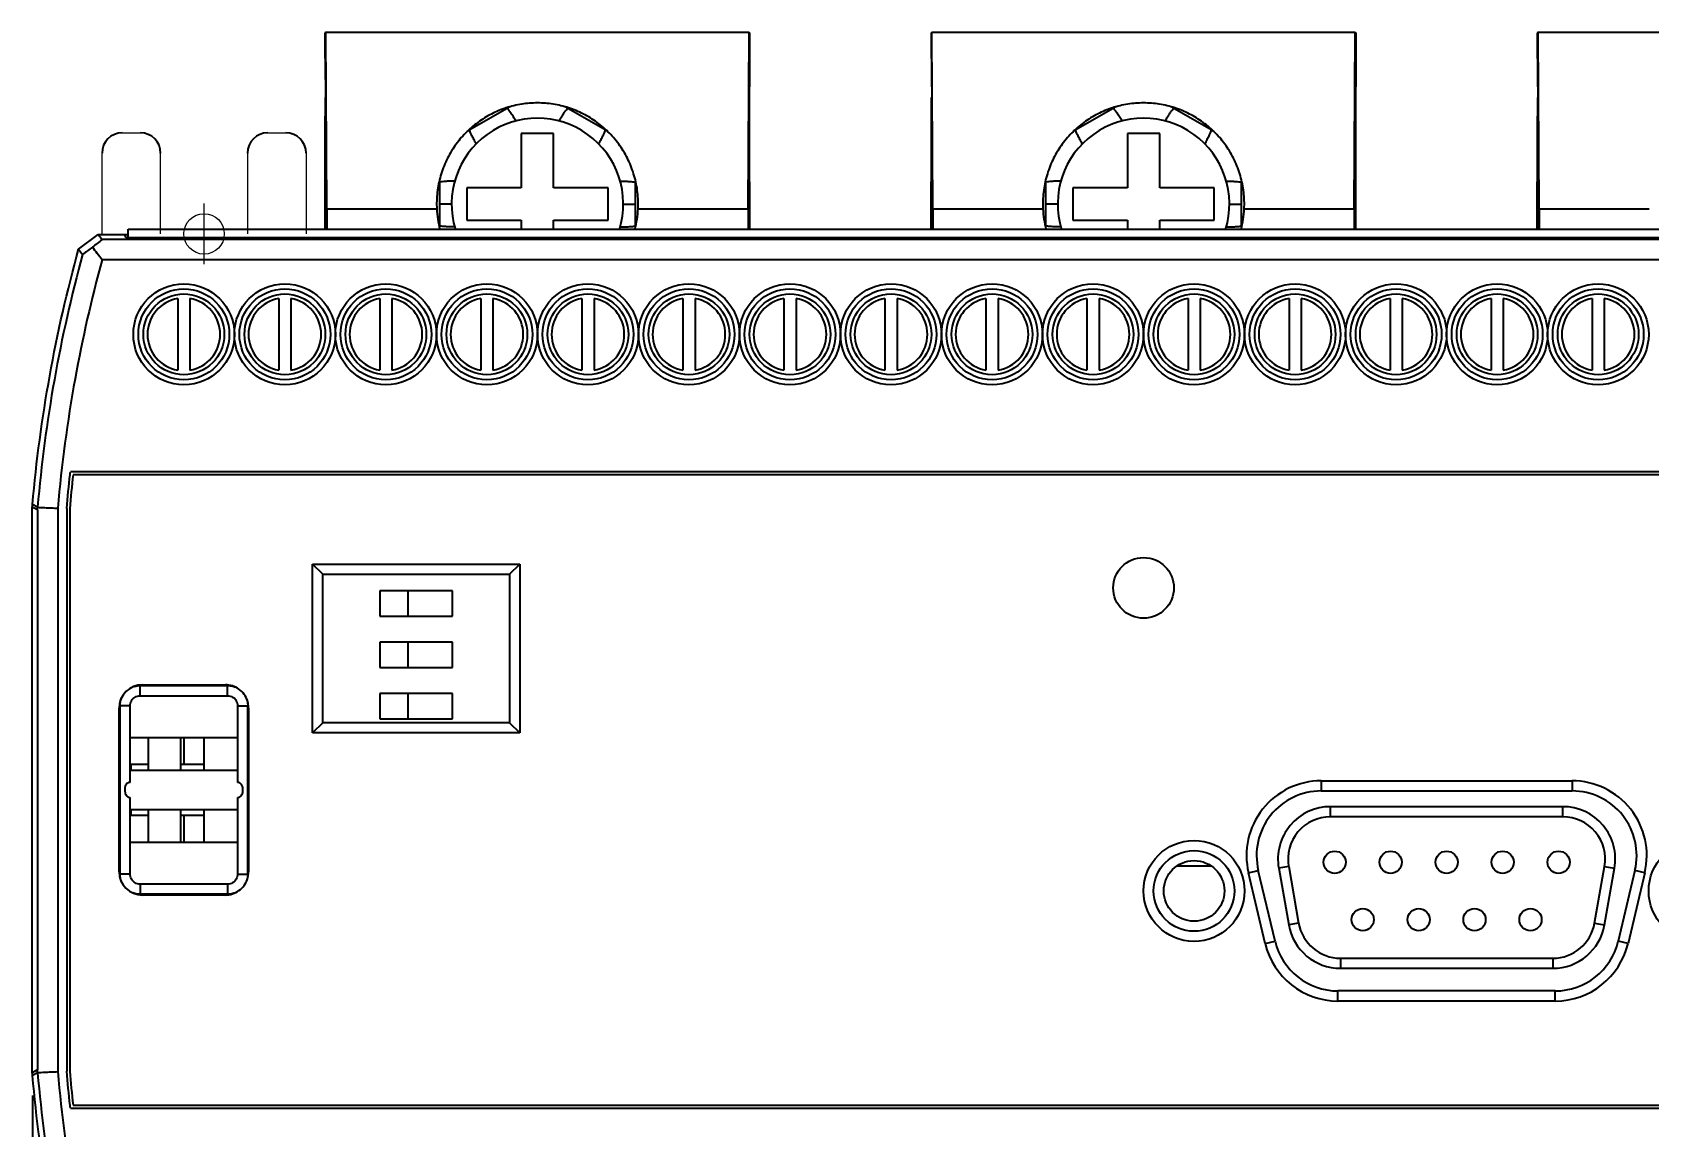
# Model space of a CAD drawing. Header units: millimetres. Extents: x 107 to 2900, y 85 to 3996.
# Drawn here: x 2151 to 2231, y 3640.9 to 3695.1 of the extents above; entities that cross this region are included whole.
import ezdxf
from ezdxf.lldxf.tags import DXFTag

# ---------------------------------------------------------------- set-up
doc = ezdxf.new("R2010")
doc.units = ezdxf.units.MM
doc.layers.add('2', color=7, linetype='Continuous')
doc.styles.get("Standard").update_dxf_attribs({"font": 'BareunDotumPro1.ttf'})
tags = doc.linetypes.add('ACAD_ISO03W100', pattern=[30, 12, -18]).pattern_tags.tags
tags[6:7] = [DXFTag(74, 4), DXFTag(75, 0), DXFTag(340, '0'), DXFTag(46, 1.0), DXFTag(50, 0.0), DXFTag(44, 0.0), DXFTag(45, 0.0)]
tags[4:5] = [DXFTag(74, 4), DXFTag(75, 0), DXFTag(340, '0'), DXFTag(46, 1.0), DXFTag(50, 0.0), DXFTag(44, 0.0), DXFTag(45, 0.0)]
doc.dimstyles.get("Standard").update_dxf_attribs({"dimtxt": 4, "dimasz": 2, "dimexe": 0.2, "dimexo": 1, "dimgap": 0.09, "dimtad": 0, "dimtoh": 1, "dimdec": 1, "dimzin": 0, "dimdsep": 46, "dimtxsty": 'Standard', "dimcen": -3, "dimadec": 0, "dimazin": 0, "dimtfac": 1, "dimtdec": 1, "dimtofl": 0, "dimtmove": 0, "dimatfit": 3, "dimfxl": 0, "dimtolj": 1, "dimtzin": 0, "dimarcsym": 0})

# ---------------------------------------------------------------- blocks, each defined once
blk = doc.blocks.new('*D39')
at = {"color": 0, "lineweight": -2}
for p, q in [((2151.003, 3642.481), (2151.003, 3605.541)), ((2260.991, 3642.615), (2260.991, 3605.541)), ((2153.003, 3605.741), (2198.193, 3605.741)), ((2258.991, 3605.741), (2213.801, 3605.741))]:
    blk.add_line(p, q, dxfattribs=at)
at = {"color": 0}
for points in [[(2153.003, 3606.074), (2153.003, 3605.408), (2151.003, 3605.741)], [(2258.991, 3605.408), (2258.991, 3606.074), (2260.991, 3605.741)]]:
    blk.add_solid(points, dxfattribs=at)
at = {"layer": 'Defpoints', "color": 0}
for p in [(2151.003, 3643.481), (2260.991, 3643.615), (2260.991, 3605.741)]:
    blk.add_point(p, dxfattribs=at)
at = {"color": 0, "insert": (2205.997, 3605.741), "char_height": 4, "attachment_point": 5}
blk.add_mtext('\\A1;110.0', dxfattribs=at)

msp = doc.modelspace()

# ---------------------------------------------------------------- linework, layer by layer
at = {"color": 7, "linetype": 'Continuous'}
for p, q in [((2165.515, 3695.1), (2165.492, 3695.093)), ((2165.492, 3693.815), (2165.492, 3695.093)), ((2186.468, 3695.1), (2165.515, 3695.1)), ((2165.567, 3686.368), (2165.515, 3695.1)), ((2165.525, 3695.115), (2184.595, 3695.115)), ((2165.525, 3695.1), (2165.525, 3695.115)), ((2165.611, 3695.1), (2165.611, 3695.115)), ((2167.377, 3695.1), (2167.377, 3695.115)), ((2167.388, 3695.115), (2167.388, 3695.1)), ((2167.397, 3695.1), (2167.397, 3695.115)), ((2167.427, 3695.115), (2167.427, 3695.1)), ((2184.556, 3695.115), (2184.556, 3695.1)), ((2184.586, 3695.115), (2184.586, 3695.1)), ((2184.595, 3695.1), (2184.595, 3695.115)), ((2184.605, 3695.115), (2186.457, 3695.115)), ((2184.605, 3695.115), (2184.605, 3695.1)), ((2186.371, 3695.115), (2186.371, 3695.1)), ((2186.416, 3686.368), (2186.468, 3695.1)), ((2186.457, 3695.1), (2186.457, 3695.115)), ((2186.468, 3695.1), (2186.49, 3695.093)), ((2186.49, 3695.093), (2186.491, 3693.815)), ((2195.515, 3695.1), (2195.492, 3695.093)), ((2195.492, 3693.815), (2195.492, 3695.093)), ((2216.468, 3695.1), (2195.515, 3695.1)), ((2195.567, 3686.368), (2195.515, 3695.1)), ((2195.525, 3695.115), (2214.595, 3695.115)), ((2195.525, 3695.1), (2195.525, 3695.115)), ((2195.611, 3695.1), (2195.611, 3695.115)), ((2197.377, 3695.1), (2197.377, 3695.115)), ((2197.388, 3695.115), (2197.388, 3695.1)), ((2197.397, 3695.1), (2197.397, 3695.115)), ((2197.427, 3695.115), (2197.427, 3695.1)), ((2214.556, 3695.115), (2214.556, 3695.1)), ((2214.586, 3695.115), (2214.586, 3695.1)), ((2214.595, 3695.1), (2214.595, 3695.115)), ((2214.605, 3695.115), (2216.457, 3695.115)), ((2214.605, 3695.115), (2214.605, 3695.1)), ((2216.371, 3695.115), (2216.371, 3695.1)), ((2216.416, 3686.368), (2216.468, 3695.1)), ((2216.457, 3695.1), (2216.457, 3695.115)), ((2216.468, 3695.1), (2216.49, 3695.093)), ((2216.49, 3695.093), (2216.491, 3693.815)), ((2225.515, 3695.1), (2225.492, 3695.093)), ((2225.492, 3693.815), (2225.492, 3695.093)), ((2246.468, 3695.1), (2225.515, 3695.1)), ((2225.567, 3686.368), (2225.515, 3695.1)), ((2225.525, 3695.115), (2244.595, 3695.115)), ((2225.525, 3695.1), (2225.525, 3695.115)), ((2225.611, 3695.1), (2225.611, 3695.115)), ((2227.377, 3695.1), (2227.377, 3695.115)), ((2227.388, 3695.115), (2227.388, 3695.1)), ((2227.397, 3695.1), (2227.397, 3695.115)), ((2227.427, 3695.115), (2227.427, 3695.1)), ((2165.492, 3693.815), (2165.543, 3685.365)), ((2186.491, 3693.815), (2186.44, 3685.365)), ((2195.492, 3693.815), (2195.543, 3685.365)), ((2216.491, 3693.815), (2216.44, 3685.365)), ((2225.492, 3693.815), (2225.543, 3685.365)), ((2165.491, 3690.071), (2165.503, 3691.885)), ((2174.491, 3691.349), (2172.642, 3690.281)), ((2179.341, 3690.281), (2177.491, 3691.349)), ((2186.491, 3690.071), (2186.479, 3691.885)), ((2195.491, 3690.071), (2195.503, 3691.885)), ((2204.491, 3691.349), (2202.642, 3690.281)), ((2209.341, 3690.281), (2207.491, 3691.349)), ((2216.491, 3690.071), (2216.479, 3691.885)), ((2225.491, 3690.071), (2225.503, 3691.885)), ((2165.479, 3685.365), (2165.491, 3690.071)), ((2175.191, 3690.115), (2175.191, 3687.415)), ((2176.791, 3690.115), (2175.191, 3690.115)), ((2176.791, 3687.415), (2176.791, 3690.115)), ((2186.504, 3685.365), (2186.491, 3690.071)), ((2195.479, 3685.365), (2195.491, 3690.071)), ((2206.791, 3690.115), (2205.191, 3690.115)), ((2205.191, 3690.115), (2205.191, 3687.415)), ((2206.791, 3687.415), (2206.791, 3690.115)), ((2216.504, 3685.365), (2216.491, 3690.071)), ((2225.479, 3685.365), (2225.491, 3690.071)), ((2171.142, 3687.683), (2171.142, 3685.547)), ((2175.191, 3687.415), (2172.491, 3687.415)), ((2172.491, 3687.415), (2172.491, 3685.815)), ((2179.491, 3687.415), (2176.791, 3687.415)), ((2179.491, 3685.815), (2179.491, 3687.415)), ((2180.841, 3685.547), (2180.841, 3687.683)), ((2201.142, 3687.683), (2201.142, 3685.547)), ((2205.191, 3687.415), (2202.491, 3687.415)), ((2202.491, 3687.415), (2202.491, 3685.815)), ((2209.491, 3687.415), (2206.791, 3687.415)), ((2209.491, 3685.815), (2209.491, 3687.415)), ((2210.841, 3685.547), (2210.841, 3687.683)), ((2171.741, 3686.615), (2171.142, 3686.615)), ((2180.241, 3686.615), (2180.841, 3686.615)), ((2201.741, 3686.615), (2201.142, 3686.615)), ((2210.241, 3686.615), (2210.841, 3686.615)), ((2165.567, 3686.368), (2165.567, 3685.365)), ((2171.009, 3686.368), (2165.567, 3686.368)), ((2172.491, 3685.815), (2175.191, 3685.815)), ((2175.191, 3685.815), (2175.191, 3685.365)), ((2176.791, 3685.815), (2179.491, 3685.815)), ((2176.791, 3685.365), (2176.791, 3685.815)), ((2186.416, 3686.368), (2180.973, 3686.368)), ((2186.416, 3686.368), (2186.416, 3685.365)), ((2195.567, 3686.368), (2195.567, 3685.365)), ((2201.009, 3686.368), (2195.567, 3686.368)), ((2202.491, 3685.815), (2205.191, 3685.815)), ((2205.191, 3685.815), (2205.191, 3685.365)), ((2206.791, 3685.815), (2209.491, 3685.815)), ((2206.791, 3685.365), (2206.791, 3685.815)), ((2216.416, 3686.368), (2210.973, 3686.368)), ((2216.416, 3686.368), (2216.416, 3685.365)), ((2231.009, 3686.368), (2225.567, 3686.368)), ((2225.567, 3686.368), (2225.567, 3685.365)), ((2153.284, 3684.383), (2154.247, 3685.115)), ((2154.247, 3685.115), (2155.741, 3685.115)), ((2257.536, 3684.854), (2154.446, 3684.854)), ((2155.542, 3685.115), (2155.616, 3684.957)), ((2155.616, 3684.957), (2256.366, 3684.957)), ((2155.741, 3685.365), (2256.241, 3685.365)), ((2155.741, 3684.957), (2155.741, 3685.365)), ((2153.284, 3684.383), (2153.482, 3684.119)), ((2257.537, 3683.854), (2154.446, 3683.854)), ((2158.191, 3681.94), (2158.191, 3678.39)), ((2158.791, 3681.94), (2158.791, 3678.39)), ((2163.191, 3681.94), (2163.191, 3678.39)), ((2163.791, 3681.94), (2163.791, 3678.39)), ((2168.191, 3681.94), (2168.191, 3678.39)), ((2168.791, 3681.94), (2168.791, 3678.39)), ((2173.191, 3681.94), (2173.191, 3678.39)), ((2173.791, 3681.94), (2173.791, 3678.39)), ((2178.191, 3681.94), (2178.191, 3678.39)), ((2178.791, 3681.94), (2178.791, 3678.39)), ((2183.191, 3681.94), (2183.191, 3678.39)), ((2183.791, 3681.94), (2183.791, 3678.39)), ((2188.191, 3681.94), (2188.191, 3678.39)), ((2188.791, 3681.94), (2188.791, 3678.39)), ((2193.191, 3681.94), (2193.191, 3678.39)), ((2193.791, 3681.94), (2193.791, 3678.39)), ((2198.191, 3681.94), (2198.191, 3678.39)), ((2198.791, 3681.94), (2198.791, 3678.39)), ((2203.191, 3681.94), (2203.191, 3678.39)), ((2203.791, 3681.94), (2203.791, 3678.39)), ((2208.191, 3681.94), (2208.191, 3678.39)), ((2208.791, 3681.94), (2208.791, 3678.39)), ((2213.191, 3681.94), (2213.191, 3678.39)), ((2213.791, 3681.94), (2213.791, 3678.39)), ((2218.191, 3681.94), (2218.191, 3678.39)), ((2218.791, 3681.94), (2218.791, 3678.39)), ((2223.191, 3681.94), (2223.191, 3678.39)), ((2223.791, 3681.94), (2223.791, 3678.39)), ((2228.191, 3681.94), (2228.191, 3678.39)), ((2228.791, 3681.94), (2228.791, 3678.39)), ((2259.11, 3673.365), (2152.873, 3673.365)), ((2258.975, 3673.215), (2153.007, 3673.215)), ((2151.252, 3671.479), (2150.991, 3671.615)), ((2150.991, 3643.615), (2150.991, 3671.615)), ((2151.253, 3671.613), (2151.003, 3671.75)), ((2151.252, 3671.479), (2151.253, 3671.613)), ((2151.252, 3671.479), (2151.252, 3643.751)), ((2152.252, 3671.561), (2152.252, 3643.669)), ((2152.691, 3671.543), (2152.691, 3643.688)), ((2152.841, 3671.536), (2152.841, 3643.694)), ((2164.866, 3668.79), (2175.116, 3668.79)), ((2165.366, 3668.29), (2164.866, 3668.79)), ((2164.866, 3660.44), (2164.866, 3668.79)), ((2165.366, 3668.29), (2174.616, 3668.29)), ((2165.366, 3660.94), (2165.366, 3668.29)), ((2174.616, 3668.29), (2175.116, 3668.79)), ((2174.616, 3668.29), (2174.616, 3660.94)), ((2175.116, 3668.79), (2175.116, 3660.44)), ((2171.791, 3667.465), (2168.191, 3667.465)), ((2168.191, 3667.465), (2168.191, 3666.215)), ((2169.591, 3666.215), (2169.591, 3667.465)), ((2171.791, 3666.215), (2171.791, 3667.465)), ((2168.191, 3666.215), (2171.791, 3666.215)), ((2171.791, 3664.925), (2168.191, 3664.925)), ((2168.191, 3664.925), (2168.191, 3663.675)), ((2169.591, 3663.675), (2169.591, 3664.925)), ((2171.791, 3663.675), (2171.791, 3664.925)), ((2168.191, 3663.675), (2171.791, 3663.675)), ((2160.665, 3662.789), (2156.317, 3662.789)), ((2156.317, 3662.789), (2156.328, 3662.778)), ((2156.328, 3662.778), (2160.654, 3662.778)), ((2156.328, 3662.278), (2156.328, 3662.778)), ((2156.439, 3662.818), (2160.544, 3662.818)), ((2160.665, 3662.789), (2160.654, 3662.778)), ((2160.654, 3662.278), (2160.654, 3662.778)), ((2155.289, 3653.563), (2155.289, 3661.668)), ((2155.318, 3661.789), (2155.329, 3661.778)), ((2155.318, 3661.789), (2155.318, 3653.441)), ((2155.828, 3661.778), (2155.329, 3661.778)), ((2155.329, 3653.452), (2155.329, 3661.778)), ((2155.835, 3660.215), (2155.828, 3661.778)), ((2156.328, 3662.278), (2160.654, 3662.278)), ((2161.154, 3661.778), (2161.148, 3660.215)), ((2161.154, 3661.778), (2161.654, 3661.778)), ((2161.665, 3661.789), (2161.654, 3661.778)), ((2161.654, 3661.778), (2161.654, 3653.452)), ((2161.665, 3653.441), (2161.665, 3661.789)), ((2161.694, 3661.668), (2161.694, 3653.563)), ((2171.791, 3662.385), (2168.191, 3662.385)), ((2168.191, 3662.385), (2168.191, 3661.135)), ((2169.591, 3661.135), (2169.591, 3662.385)), ((2171.791, 3661.135), (2171.791, 3662.385)), ((2165.366, 3660.94), (2164.866, 3660.44)), ((2174.616, 3660.94), (2165.366, 3660.94)), ((2168.191, 3661.135), (2171.791, 3661.135)), ((2174.616, 3660.94), (2175.116, 3660.44)), ((2155.835, 3660.215), (2161.148, 3660.215)), ((2155.841, 3657.99), (2155.841, 3660.215)), ((2156.741, 3658.59), (2156.741, 3660.215)), ((2158.341, 3658.59), (2158.341, 3660.215)), ((2158.491, 3660.215), (2158.491, 3658.865)), ((2159.491, 3658.59), (2159.491, 3660.215)), ((2161.141, 3660.215), (2161.141, 3657.99)), ((2175.116, 3660.44), (2164.866, 3660.44)), ((2155.841, 3658.59), (2161.141, 3658.59)), ((2156.741, 3658.865), (2155.891, 3658.865)), ((2155.891, 3658.59), (2155.891, 3658.865)), ((2159.491, 3658.865), (2158.341, 3658.865)), ((2214.785, 3658.065), (2227.198, 3658.065)), ((2214.785, 3658.065), (2214.785, 3657.565)), ((2227.198, 3658.065), (2227.198, 3657.565)), ((2155.841, 3655.015), (2155.841, 3657.241)), ((2161.141, 3657.241), (2161.141, 3655.015)), ((2214.785, 3657.565), (2227.198, 3657.565)), ((2155.841, 3656.64), (2161.141, 3656.64)), ((2155.891, 3656.365), (2155.891, 3656.64)), ((2155.891, 3656.365), (2156.741, 3656.365)), ((2156.741, 3655.015), (2156.741, 3656.64)), ((2158.341, 3655.015), (2158.341, 3656.64)), ((2158.341, 3656.365), (2159.491, 3656.365)), ((2158.491, 3656.365), (2158.491, 3655.015)), ((2159.491, 3655.015), (2159.491, 3656.64)), ((2226.741, 3656.785), (2215.241, 3656.785)), ((2215.241, 3656.285), (2215.241, 3656.785)), ((2226.741, 3656.285), (2215.241, 3656.285)), ((2226.741, 3656.285), (2226.741, 3656.785)), ((2155.828, 3653.452), (2155.835, 3655.015)), ((2161.148, 3655.015), (2155.835, 3655.015)), ((2161.148, 3655.015), (2161.154, 3653.452)), ((2207.673, 3653.865), (2209.31, 3653.865)), ((2211.184, 3653.513), (2211.671, 3653.628)), ((2212.5, 3650.128), (2211.671, 3653.628)), ((2213.173, 3653.821), (2212.681, 3653.734)), ((2212.681, 3653.734), (2213.174, 3650.934)), ((2213.173, 3653.821), (2213.667, 3651.021)), ((2228.316, 3651.021), (2228.809, 3653.821)), ((2228.808, 3650.934), (2229.302, 3653.734)), ((2228.809, 3653.821), (2229.302, 3653.734)), ((2230.312, 3653.628), (2229.483, 3650.128)), ((2230.798, 3653.513), (2230.312, 3653.628)), ((2155.318, 3653.441), (2155.329, 3653.452)), ((2155.828, 3653.452), (2155.329, 3653.452)), ((2160.654, 3652.952), (2156.328, 3652.952)), ((2156.328, 3652.952), (2156.328, 3652.453)), ((2160.654, 3652.952), (2160.654, 3652.453)), ((2161.154, 3653.452), (2161.654, 3653.452)), ((2161.665, 3653.441), (2161.654, 3653.452)), ((2212.013, 3650.013), (2211.184, 3653.513)), ((2230.798, 3653.513), (2229.969, 3650.013)), ((2156.317, 3652.442), (2156.328, 3652.453)), ((2156.317, 3652.442), (2160.665, 3652.442)), ((2160.654, 3652.453), (2156.328, 3652.453)), ((2160.544, 3652.413), (2156.439, 3652.413)), ((2160.665, 3652.442), (2160.654, 3652.453)), ((2213.667, 3651.021), (2213.174, 3650.934)), ((2228.316, 3651.021), (2228.808, 3650.934)), ((2212.013, 3650.013), (2212.5, 3650.128)), ((2229.969, 3650.013), (2229.483, 3650.128)), ((2215.735, 3649.285), (2226.248, 3649.285)), ((2215.735, 3649.285), (2215.735, 3648.785)), ((2226.248, 3649.285), (2226.248, 3648.785)), ((2215.735, 3648.785), (2226.248, 3648.785)), ((2226.369, 3647.665), (2215.614, 3647.665)), ((2215.614, 3647.165), (2215.614, 3647.665)), ((2226.369, 3647.165), (2226.369, 3647.665)), ((2226.369, 3647.165), (2215.614, 3647.165)), ((2151.252, 3643.751), (2150.991, 3643.615)), ((2151.253, 3643.618), (2151.003, 3643.481)), ((2151.253, 3643.618), (2151.252, 3643.751)), ((2152.873, 3641.865), (2259.11, 3641.865)), ((2153.007, 3642.015), (2258.975, 3642.015))]:
    msp.add_line(p, q, dxfattribs=at)
for centre, radius in [((2158.491, 3680.165), 2.5), ((2158.491, 3680.165), 2.25), ((2163.491, 3680.165), 2.5), ((2163.491, 3680.165), 2.25), ((2168.491, 3680.165), 2.5), ((2168.491, 3680.165), 2.25), ((2173.491, 3680.165), 2.5), ((2173.491, 3680.165), 2.25), ((2178.491, 3680.165), 2.5), ((2178.491, 3680.165), 2.25), ((2183.491, 3680.165), 2.5), ((2183.491, 3680.165), 2.25), ((2188.491, 3680.165), 2.5), ((2188.491, 3680.165), 2.25), ((2193.491, 3680.165), 2.5), ((2193.491, 3680.165), 2.25), ((2198.491, 3680.165), 2.5), ((2198.491, 3680.165), 2.25), ((2203.491, 3680.165), 2.5), ((2203.491, 3680.165), 2.25), ((2208.491, 3680.165), 2.5), ((2208.491, 3680.165), 2.25), ((2213.491, 3680.165), 2.5), ((2213.491, 3680.165), 2.25), ((2218.491, 3680.165), 2.5), ((2218.491, 3680.165), 2.25), ((2223.491, 3680.165), 2.5), ((2223.491, 3680.165), 2.25), ((2228.491, 3680.165), 2.5), ((2228.491, 3680.165), 2.25), ((2158.491, 3680.165), 2), ((2163.491, 3680.165), 2), ((2168.491, 3680.165), 2), ((2173.491, 3680.165), 2), ((2178.491, 3680.165), 2), ((2183.491, 3680.165), 2), ((2188.491, 3680.165), 2), ((2193.491, 3680.165), 2), ((2198.491, 3680.165), 2), ((2203.491, 3680.165), 2), ((2208.491, 3680.165), 2), ((2213.491, 3680.165), 2), ((2218.491, 3680.165), 2), ((2223.491, 3680.165), 2), ((2228.491, 3680.165), 2), ((2205.991, 3667.615), 1.5), ((2208.491, 3652.615), 2.5), ((2208.491, 3652.615), 2), ((2215.451, 3654.035), 0.55), ((2218.221, 3654.035), 0.55), ((2220.991, 3654.035), 0.55), ((2223.761, 3654.035), 0.55), ((2226.531, 3654.035), 0.55), ((2233.491, 3652.615), 2.5), ((2208.491, 3652.615), 1.5), ((2216.841, 3651.195), 0.55), ((2219.611, 3651.195), 0.55), ((2222.371, 3651.195), 0.55), ((2225.141, 3651.195), 0.55)]:
    msp.add_circle(centre, radius, dxfattribs=at)
for centre, radius, start, end in [((2175.991, 3688.751), 3, 117.0921, 120), ((2175.991, 3688.751), 3, 60, 62.90654), ((2205.991, 3688.751), 3, 117.0921, 120), ((2205.991, 3688.751), 3, 60, 62.90654), ((2175.991, 3686.615), 4.25, 342.85574, 197.14426), ((2205.991, 3686.615), 4.25, 342.85574, 197.14426), ((2155.441, 3689.138), 1, 90, 180), ((2156.341, 3689.138), 1, 0, 90), ((2162.641, 3689.138), 1, 90, 180), ((2163.541, 3689.138), 1, 0, 90), ((2174.142, 3687.683), 3, 120, 122.88139), ((2177.841, 3687.683), 3, 57.11814, 60), ((2204.142, 3687.683), 3, 120, 122.88139), ((2207.841, 3687.683), 3, 57.11814, 60), ((2174.142, 3687.683), 3, 178.7008, 180), ((2177.841, 3687.683), 3, 0, 1.29858), ((2204.142, 3687.683), 3, 178.7008, 180), ((2207.841, 3687.683), 3, 0, 1.29858), ((2175.991, 3686.615), 4.988, 182.83836, 194.55095), ((2175.991, 3686.615), 4.988, 345.44905, 357.16164), ((2205.991, 3686.615), 4.988, 182.83836, 194.55095), ((2205.991, 3686.615), 4.988, 345.44905, 357.16164), ((2174.142, 3685.547), 3, 180, 181.49895), ((2177.841, 3685.547), 3, 358.50045, 0), ((2204.142, 3685.547), 3, 180, 181.49895), ((2207.841, 3685.547), 3, 358.50045, 0), ((2158.491, 3680.165), 1.8, 99.59407, 260.40593), ((2158.491, 3680.165), 1.8, 279.59407, 80.40593), ((2163.491, 3680.165), 1.8, 99.59407, 260.40593), ((2163.491, 3680.165), 1.8, 279.59407, 80.40593), ((2168.491, 3680.165), 1.8, 99.59407, 260.40593), ((2168.491, 3680.165), 1.8, 279.59407, 80.40593), ((2173.491, 3680.165), 1.8, 99.59407, 260.40593), ((2173.491, 3680.165), 1.8, 279.59407, 80.40593), ((2178.491, 3680.165), 1.8, 99.59407, 260.40593), ((2178.491, 3680.165), 1.8, 279.59407, 80.40593), ((2183.491, 3680.165), 1.8, 99.59407, 260.40593), ((2183.491, 3680.165), 1.8, 279.59407, 80.40593), ((2188.491, 3680.165), 1.8, 99.59407, 260.40593), ((2188.491, 3680.165), 1.8, 279.59407, 80.40593), ((2193.491, 3680.165), 1.8, 99.59407, 260.40593), ((2193.491, 3680.165), 1.8, 279.59407, 80.40593), ((2198.491, 3680.165), 1.8, 99.59407, 260.40593), ((2198.491, 3680.165), 1.8, 279.59407, 80.40593), ((2203.491, 3680.165), 1.8, 99.59407, 260.40593), ((2203.491, 3680.165), 1.8, 279.59407, 80.40593), ((2208.491, 3680.165), 1.8, 99.59407, 260.40593), ((2208.491, 3680.165), 1.8, 279.59407, 80.40593), ((2213.491, 3680.165), 1.8, 99.59407, 260.40593), ((2213.491, 3680.165), 1.8, 279.59407, 80.40593), ((2218.491, 3680.165), 1.8, 99.59407, 260.40593), ((2218.491, 3680.165), 1.8, 279.59407, 80.40593), ((2223.491, 3680.165), 1.8, 99.59407, 260.40593), ((2223.491, 3680.165), 1.8, 279.59407, 80.40593), ((2228.491, 3680.165), 1.8, 99.59407, 260.40593), ((2228.491, 3680.165), 1.8, 279.59407, 80.40593), ((2156.439, 3661.668), 1.15, 90, 180), ((2214.785, 3654.365), 3.7, 90, 193.32453), ((2227.198, 3654.365), 3.7, 346.67547, 90), ((2214.785, 3654.365), 3.2, 90, 193.32453), ((2227.198, 3654.365), 3.2, 346.67547, 90), ((2215.241, 3654.185), 2.6, 90, 190), ((2215.241, 3654.185), 2.1, 90, 190), ((2226.741, 3654.185), 2.6, 350, 90), ((2226.741, 3654.185), 2.1, 350, 90), ((2156.439, 3653.563), 1.15, 180, 270), ((2215.735, 3651.385), 2.6, 190, 270), ((2215.735, 3651.385), 2.1, 190, 270), ((2226.248, 3651.385), 2.1, 270, 350), ((2226.248, 3651.385), 2.6, 270, 350), ((2215.614, 3650.865), 3.7, 193.32453, 270), ((2215.614, 3650.865), 3.2, 193.32453, 270), ((2226.369, 3650.865), 3.2, 270, 346.67547), ((2226.369, 3650.865), 3.7, 270, 346.67547)]:
    msp.add_arc(centre, radius, start, end, dxfattribs=at)
for points, knots in [([(2175.991, 3691.619), (2175.73, 3691.619), (2175.207, 3691.578), (2174.439, 3691.394), (2173.706, 3691.089), (2173.025, 3690.668), (2172.413, 3690.139), (2171.891, 3689.511), (2171.473, 3688.8), (2171.177, 3688.024), (2171.012, 3687.205), (2170.994, 3686.646), (2171.009, 3686.368)], [0, 0, 0, 0, 0.782456, 1.568205, 2.358543, 3.155402, 3.960285, 4.773678, 5.59516, 6.422966, 7.255029, 8.090033, 8.090033, 8.090033, 8.090033]), ([(2174.927, 3690.73), (2174.885, 3690.8), (2174.805, 3690.931), (2174.695, 3691.1), (2174.601, 3691.24), (2174.545, 3691.303), (2174.503, 3691.356), (2174.491, 3691.349)], [0, 0, 0, 0, 0.2450141, 0.4560949, 0.6187436, 0.7220894, 0.7614113, 0.7614113, 0.7614113, 0.7614113]), ([(2180.973, 3686.368), (2180.988, 3686.646), (2180.971, 3687.205), (2180.806, 3688.024), (2180.509, 3688.8), (2180.092, 3689.511), (2179.569, 3690.139), (2178.958, 3690.668), (2178.277, 3691.089), (2177.543, 3691.394), (2176.776, 3691.578), (2176.252, 3691.619), (2175.991, 3691.619)], [0, 0, 0, 0, 0.835004, 1.667068, 2.494873, 3.316355, 4.129748, 4.934632, 5.731491, 6.521829, 7.307578, 8.090033, 8.090033, 8.090033, 8.090033]), ([(2177.055, 3690.73), (2177.097, 3690.8), (2177.177, 3690.931), (2177.288, 3691.1), (2177.382, 3691.24), (2177.438, 3691.303), (2177.48, 3691.356), (2177.491, 3691.349)], [0, 0, 0, 0, 0.2450028, 0.4560784, 0.6187295, 0.7220858, 0.7614231, 0.7614231, 0.7614231, 0.7614231]), ([(2205.991, 3691.619), (2205.73, 3691.619), (2205.207, 3691.578), (2204.439, 3691.394), (2203.706, 3691.089), (2203.025, 3690.668), (2202.413, 3690.139), (2201.891, 3689.511), (2201.473, 3688.8), (2201.177, 3688.024), (2201.012, 3687.205), (2200.994, 3686.646), (2201.009, 3686.368)], [0, 0, 0, 0, 0.782456, 1.568205, 2.358543, 3.155402, 3.960285, 4.773678, 5.59516, 6.422966, 7.255029, 8.090033, 8.090033, 8.090033, 8.090033]), ([(2204.927, 3690.73), (2204.885, 3690.8), (2204.805, 3690.931), (2204.695, 3691.1), (2204.601, 3691.24), (2204.545, 3691.303), (2204.503, 3691.356), (2204.491, 3691.349)], [0, 0, 0, 0, 0.2450141, 0.4560949, 0.6187436, 0.7220894, 0.7614113, 0.7614113, 0.7614113, 0.7614113]), ([(2210.973, 3686.368), (2210.988, 3686.646), (2210.971, 3687.205), (2210.806, 3688.024), (2210.509, 3688.8), (2210.092, 3689.511), (2209.569, 3690.139), (2208.958, 3690.668), (2208.277, 3691.089), (2207.543, 3691.394), (2206.776, 3691.578), (2206.252, 3691.619), (2205.991, 3691.619)], [0, 0, 0, 0, 0.835004, 1.667068, 2.494873, 3.316355, 4.129748, 4.934632, 5.731491, 6.521829, 7.307578, 8.090033, 8.090033, 8.090033, 8.090033]), ([(2207.055, 3690.73), (2207.097, 3690.8), (2207.177, 3690.931), (2207.288, 3691.1), (2207.382, 3691.24), (2207.438, 3691.303), (2207.48, 3691.356), (2207.491, 3691.349)], [0, 0, 0, 0, 0.2450028, 0.4560784, 0.6187295, 0.7220858, 0.7614231, 0.7614231, 0.7614231, 0.7614231]), ([(2172.96, 3689.594), (2172.92, 3689.665), (2172.847, 3689.8), (2172.756, 3689.98), (2172.681, 3690.132), (2172.655, 3690.212), (2172.63, 3690.275), (2172.642, 3690.281)], [0, 0, 0, 0, 0.2450027, 0.4560782, 0.6187292, 0.7220854, 0.7614223, 0.7614223, 0.7614223, 0.7614223]), ([(2179.023, 3689.594), (2179.062, 3689.665), (2179.136, 3689.8), (2179.227, 3689.98), (2179.301, 3690.132), (2179.327, 3690.212), (2179.352, 3690.275), (2179.341, 3690.281)], [0, 0, 0, 0, 0.245014, 0.4560947, 0.6187433, 0.722089, 0.7614107, 0.7614107, 0.7614107, 0.7614107]), ([(2202.96, 3689.594), (2202.92, 3689.665), (2202.847, 3689.8), (2202.756, 3689.98), (2202.681, 3690.132), (2202.655, 3690.212), (2202.63, 3690.275), (2202.642, 3690.281)], [0, 0, 0, 0, 0.2450027, 0.4560782, 0.6187292, 0.7220854, 0.7614223, 0.7614223, 0.7614223, 0.7614223]), ([(2209.023, 3689.594), (2209.062, 3689.665), (2209.136, 3689.8), (2209.227, 3689.98), (2209.301, 3690.132), (2209.327, 3690.212), (2209.352, 3690.275), (2209.341, 3690.281)], [0, 0, 0, 0, 0.245014, 0.4560947, 0.6187433, 0.722089, 0.7614107, 0.7614107, 0.7614107, 0.7614107]), ([(2171.896, 3687.751), (2171.814, 3687.75), (2171.661, 3687.746), (2171.459, 3687.735), (2171.291, 3687.723), (2171.209, 3687.706), (2171.142, 3687.696), (2171.142, 3687.683)], [0, 0, 0, 0, 0.2450115, 0.4560913, 0.618741, 0.72209, 0.7614164, 0.7614164, 0.7614164, 0.7614164]), ([(2180.087, 3687.751), (2180.168, 3687.75), (2180.321, 3687.746), (2180.523, 3687.735), (2180.692, 3687.723), (2180.774, 3687.706), (2180.841, 3687.696), (2180.841, 3687.683)], [0, 0, 0, 0, 0.2450029, 0.4560786, 0.6187298, 0.7220862, 0.7614235, 0.7614235, 0.7614235, 0.7614235]), ([(2201.896, 3687.751), (2201.814, 3687.75), (2201.661, 3687.746), (2201.459, 3687.735), (2201.291, 3687.723), (2201.209, 3687.706), (2201.142, 3687.696), (2201.142, 3687.683)], [0, 0, 0, 0, 0.2450115, 0.4560913, 0.618741, 0.72209, 0.7614164, 0.7614164, 0.7614164, 0.7614164]), ([(2210.087, 3687.751), (2210.168, 3687.75), (2210.321, 3687.746), (2210.523, 3687.735), (2210.692, 3687.723), (2210.774, 3687.706), (2210.841, 3687.696), (2210.841, 3687.683)], [0, 0, 0, 0, 0.2450029, 0.4560786, 0.6187298, 0.7220862, 0.7614235, 0.7614235, 0.7614235, 0.7614235]), ([(2154.446, 3684.854), (2154.367, 3684.792), (2154.208, 3684.667), (2154.05, 3684.543), (2153.97, 3684.48)], [0, 0, 0, 0, 0.3026622, 0.6052768, 0.6052768, 0.6052768, 0.6052768]), ([(2154.247, 3685.115), (2154.269, 3685.086), (2154.314, 3685.028), (2154.38, 3684.941), (2154.424, 3684.883), (2154.446, 3684.854)], [0, 0, 0, 0, 0.1093132, 0.2187132, 0.3282, 0.3282, 0.3282, 0.3282]), ([(2171.896, 3685.479), (2171.814, 3685.481), (2171.661, 3685.485), (2171.459, 3685.496), (2171.291, 3685.507), (2171.209, 3685.524), (2171.142, 3685.534), (2171.142, 3685.547)], [0, 0, 0, 0, 0.2450029, 0.4560786, 0.6187298, 0.7220862, 0.7614235, 0.7614235, 0.7614235, 0.7614235]), ([(2180.087, 3685.479), (2180.168, 3685.481), (2180.321, 3685.485), (2180.523, 3685.496), (2180.692, 3685.507), (2180.774, 3685.524), (2180.841, 3685.534), (2180.841, 3685.547)], [0, 0, 0, 0, 0.2450115, 0.4560913, 0.618741, 0.72209, 0.7614164, 0.7614164, 0.7614164, 0.7614164]), ([(2201.896, 3685.479), (2201.814, 3685.481), (2201.661, 3685.485), (2201.459, 3685.496), (2201.291, 3685.507), (2201.209, 3685.524), (2201.142, 3685.534), (2201.142, 3685.547)], [0, 0, 0, 0, 0.2450029, 0.4560786, 0.6187298, 0.7220862, 0.7614235, 0.7614235, 0.7614235, 0.7614235]), ([(2210.087, 3685.479), (2210.168, 3685.481), (2210.321, 3685.485), (2210.523, 3685.496), (2210.692, 3685.507), (2210.774, 3685.524), (2210.841, 3685.534), (2210.841, 3685.547)], [0, 0, 0, 0, 0.2450115, 0.4560913, 0.618741, 0.72209, 0.7614164, 0.7614164, 0.7614164, 0.7614164]), ([(2153.97, 3684.48), (2153.889, 3684.42), (2153.726, 3684.3), (2153.564, 3684.179), (2153.482, 3684.119)], [0, 0, 0, 0, 0.3028473, 0.6075964, 0.6075964, 0.6075964, 0.6075964]), ([(2154.446, 3683.854), (2154.367, 3683.958), (2154.208, 3684.167), (2154.049, 3684.376), (2153.97, 3684.48)], [0, 0, 0, 0, 0.3922912, 0.7863463, 0.7863463, 0.7863463, 0.7863463]), ([(2154.446, 3683.854), (2153.914, 3681.914), (2152.989, 3677.845), (2152.437, 3673.708), (2152.252, 3671.561)], [0, 0, 0, 0, 6.036125, 12.500201, 12.500201, 12.500201, 12.500201]), ([(2150.991, 3671.615), (2150.993, 3671.638), (2150.997, 3671.683), (2151.001, 3671.727), (2151.003, 3671.75)], [0, 0, 0, 0, 0.0675553, 0.1351106, 0.1351106, 0.1351106, 0.1351106]), ([(2151.253, 3671.604), (2151.364, 3671.599), (2151.586, 3671.589), (2151.919, 3671.575), (2152.141, 3671.566), (2152.252, 3671.561)], [0, 0, 0, 0, 0.333845, 0.667181, 1, 1, 1, 1]), ([(2155.958, 3662.707), (2155.994, 3662.721), (2156.114, 3662.761), (2156.241, 3662.778), (2156.328, 3662.778)], [0, 0, 0, 0, 0.1176053, 0.3784667, 0.3784667, 0.3784667, 0.3784667]), ([(2161.694, 3661.668), (2161.694, 3661.788), (2161.656, 3662.029), (2161.49, 3662.355), (2161.231, 3662.614), (2160.905, 3662.78), (2160.664, 3662.818), (2160.544, 3662.818)], [0, 0, 0, 0, 0.359722, 0.719476, 1.079032, 1.438786, 1.798509, 1.798509, 1.798509, 1.798509]), ([(2160.654, 3662.778), (2160.741, 3662.778), (2160.869, 3662.761), (2160.99, 3662.721), (2161.026, 3662.706)], [0, 0, 0, 0, 0.2614197, 0.3805197, 0.3805197, 0.3805197, 0.3805197]), ([(2155.329, 3661.778), (2155.329, 3661.865), (2155.345, 3661.992), (2155.385, 3662.112), (2155.4, 3662.148)], [0, 0, 0, 0, 0.2614197, 0.3784487, 0.3784487, 0.3784487, 0.3784487]), ([(2155.828, 3661.778), (2155.828, 3661.822), (2155.84, 3661.909), (2155.89, 3662.031), (2155.971, 3662.136), (2156.075, 3662.216), (2156.197, 3662.267), (2156.285, 3662.278), (2156.328, 3662.278)], [0, 0, 0, 0, 0.1308637, 0.26113, 0.3913896, 0.5217695, 0.6523961, 0.7829046, 0.7829046, 0.7829046, 0.7829046]), ([(2160.654, 3662.278), (2160.698, 3662.278), (2160.785, 3662.267), (2160.907, 3662.216), (2161.012, 3662.136), (2161.092, 3662.031), (2161.143, 3661.909), (2161.154, 3661.822), (2161.154, 3661.778)], [0, 0, 0, 0, 0.1308637, 0.26113, 0.3913896, 0.5217695, 0.6523961, 0.7829046, 0.7829046, 0.7829046, 0.7829046]), ([(2161.582, 3662.15), (2161.597, 3662.113), (2161.637, 3661.993), (2161.654, 3661.865), (2161.654, 3661.778)], [0, 0, 0, 0, 0.1196322, 0.3804936, 0.3804936, 0.3804936, 0.3804936]), ([(2155.841, 3657.99), (2155.812, 3657.992), (2155.75, 3657.982), (2155.669, 3657.929), (2155.609, 3657.844), (2155.573, 3657.736), (2155.565, 3657.656), (2155.565, 3657.615)], [0, 0, 0, 0, 0.0879604, 0.1811528, 0.2828321, 0.3962028, 0.5194764, 0.5194764, 0.5194764, 0.5194764]), ([(2155.565, 3657.615), (2155.565, 3657.573), (2155.573, 3657.493), (2155.61, 3657.385), (2155.669, 3657.301), (2155.75, 3657.249), (2155.811, 3657.239), (2155.841, 3657.241)], [0, 0, 0, 0, 0.126677, 0.2386621, 0.3386932, 0.4295762, 0.5194842, 0.5194842, 0.5194842, 0.5194842]), ([(2161.418, 3657.615), (2161.418, 3657.656), (2161.41, 3657.734), (2161.375, 3657.841), (2161.316, 3657.926), (2161.236, 3657.981), (2161.172, 3657.992), (2161.141, 3657.99)], [0, 0, 0, 0, 0.1222033, 0.2339631, 0.3341445, 0.4266406, 0.5194433, 0.5194433, 0.5194433, 0.5194433]), ([(2161.141, 3657.241), (2161.17, 3657.239), (2161.232, 3657.248), (2161.313, 3657.301), (2161.373, 3657.386), (2161.41, 3657.494), (2161.418, 3657.574), (2161.418, 3657.615)], [0, 0, 0, 0, 0.0872061, 0.1806188, 0.2824539, 0.3947938, 0.5194813, 0.5194813, 0.5194813, 0.5194813]), ([(2155.4, 3653.082), (2155.385, 3653.118), (2155.345, 3653.238), (2155.329, 3653.365), (2155.329, 3653.452)], [0, 0, 0, 0, 0.1176053, 0.3784667, 0.3784667, 0.3784667, 0.3784667]), ([(2156.328, 3652.952), (2156.285, 3652.952), (2156.197, 3652.964), (2156.075, 3653.014), (2155.971, 3653.095), (2155.89, 3653.199), (2155.84, 3653.321), (2155.828, 3653.409), (2155.828, 3653.452)], [0, 0, 0, 0, 0.1308637, 0.26113, 0.3913896, 0.5217695, 0.6523961, 0.7829046, 0.7829046, 0.7829046, 0.7829046]), ([(2160.544, 3652.413), (2160.664, 3652.413), (2160.905, 3652.451), (2161.231, 3652.617), (2161.49, 3652.876), (2161.656, 3653.201), (2161.694, 3653.443), (2161.694, 3653.563)], [0, 0, 0, 0, 0.359722, 0.719476, 1.079032, 1.438786, 1.798509, 1.798509, 1.798509, 1.798509]), ([(2161.154, 3653.452), (2161.154, 3653.409), (2161.143, 3653.321), (2161.092, 3653.199), (2161.012, 3653.095), (2160.907, 3653.014), (2160.785, 3652.964), (2160.698, 3652.952), (2160.654, 3652.952)], [0, 0, 0, 0, 0.1308637, 0.26113, 0.3913896, 0.5217695, 0.6523961, 0.7829046, 0.7829046, 0.7829046, 0.7829046]), ([(2161.654, 3653.452), (2161.654, 3653.365), (2161.637, 3653.237), (2161.597, 3653.117), (2161.582, 3653.08)], [0, 0, 0, 0, 0.2614197, 0.3805197, 0.3805197, 0.3805197, 0.3805197]), ([(2156.328, 3652.453), (2156.241, 3652.453), (2156.114, 3652.469), (2155.994, 3652.509), (2155.958, 3652.524)], [0, 0, 0, 0, 0.2614197, 0.3784487, 0.3784487, 0.3784487, 0.3784487]), ([(2161.026, 3652.524), (2160.989, 3652.51), (2160.869, 3652.469), (2160.741, 3652.453), (2160.654, 3652.453)], [0, 0, 0, 0, 0.1196322, 0.3804936, 0.3804936, 0.3804936, 0.3804936]), ([(2151.003, 3643.481), (2151.001, 3643.503), (2150.997, 3643.548), (2150.993, 3643.593), (2150.991, 3643.615)], [0, 0, 0, 0, 0.0675553, 0.1351106, 0.1351106, 0.1351106, 0.1351106]), ([(2151.252, 3643.627), (2151.364, 3643.632), (2151.586, 3643.641), (2151.919, 3643.656), (2152.141, 3643.664), (2152.252, 3643.669)], [0, 0, 0, 0, 0.334588, 0.667924, 1.000762, 1.000762, 1.000762, 1.000762]), ([(2152.252, 3643.669), (2152.436, 3641.534), (2152.987, 3637.397), (2153.91, 3633.328), (2154.446, 3631.376)], [0, 0, 0, 0, 6.428973, 12.500221, 12.500221, 12.500221, 12.500221])]:
    msp.add_open_spline(points, degree=3, knots=knots, dxfattribs=at)
for points in [[(2151.003, 3671.75), (2151.374, 3676.013), (2152.141, 3680.259), (2153.284, 3684.383)], [(2153.482, 3684.119), (2152.363, 3680.035), (2151.613, 3675.832), (2151.253, 3671.613)], [(2152.691, 3671.543), (2152.74, 3672.106), (2152.795, 3672.669), (2152.858, 3673.231)], [(2153.007, 3673.215), (2152.945, 3672.656), (2152.89, 3672.097), (2152.841, 3671.536)], [(2152.858, 3673.231), (2152.863, 3673.276), (2152.868, 3673.321), (2152.873, 3673.365)], [(2156.055, 3662.754), (2156.14, 3662.777), (2156.229, 3662.789), (2156.317, 3662.789)], [(2161.63, 3662.052), (2161.653, 3661.967), (2161.665, 3661.878), (2161.665, 3661.789)], [(2155.353, 3653.179), (2155.33, 3653.264), (2155.318, 3653.353), (2155.318, 3653.441)], [(2160.928, 3652.477), (2160.843, 3652.454), (2160.754, 3652.442), (2160.665, 3652.442)], [(2153.284, 3630.848), (2152.141, 3634.971), (2151.374, 3639.218), (2151.003, 3643.481)], [(2151.253, 3643.618), (2151.613, 3639.399), (2152.363, 3635.195), (2153.482, 3631.112)], [(2152.858, 3641.999), (2152.795, 3642.561), (2152.74, 3643.124), (2152.691, 3643.688)], [(2152.841, 3643.694), (2152.89, 3643.134), (2152.945, 3642.574), (2153.007, 3642.015)], [(2152.873, 3641.865), (2152.868, 3641.91), (2152.863, 3641.954), (2152.858, 3641.999)]]:
    msp.add_open_spline(points, degree=3, dxfattribs=at)
at = {"layer": '2', "linetype": 'ACAD_ISO03W100', "lineweight": 5}
for p, q in [((2155.441, 3690.138), (2156.341, 3690.138)), ((2162.641, 3690.138), (2163.541, 3690.138)), ((2154.441, 3685.138), (2154.441, 3689.138)), ((2157.341, 3685.138), (2157.341, 3689.138)), ((2161.641, 3689.138), (2161.641, 3685.138)), ((2164.541, 3689.138), (2164.541, 3685.138)), ((2159.491, 3683.638), (2159.491, 3686.638))]:
    msp.add_line(p, q, dxfattribs=at)
msp.add_circle((2159.491, 3685.138), 1, dxfattribs=at)

# ---------------------------------------------------------------- dimensions: what is measured, and where the dimension line sits
dim = msp.add_linear_dim(base=(2260.991, 3605.741), p1=(2151.003, 3643.481), p2=(2260.991, 3643.615), dimstyle='Standard')
dim.commit()
dim.dimension.update_dxf_attribs({"geometry": '*D39', "text_midpoint": (2205.997, 3605.741)})

doc.saveas('drawing.dxf')
